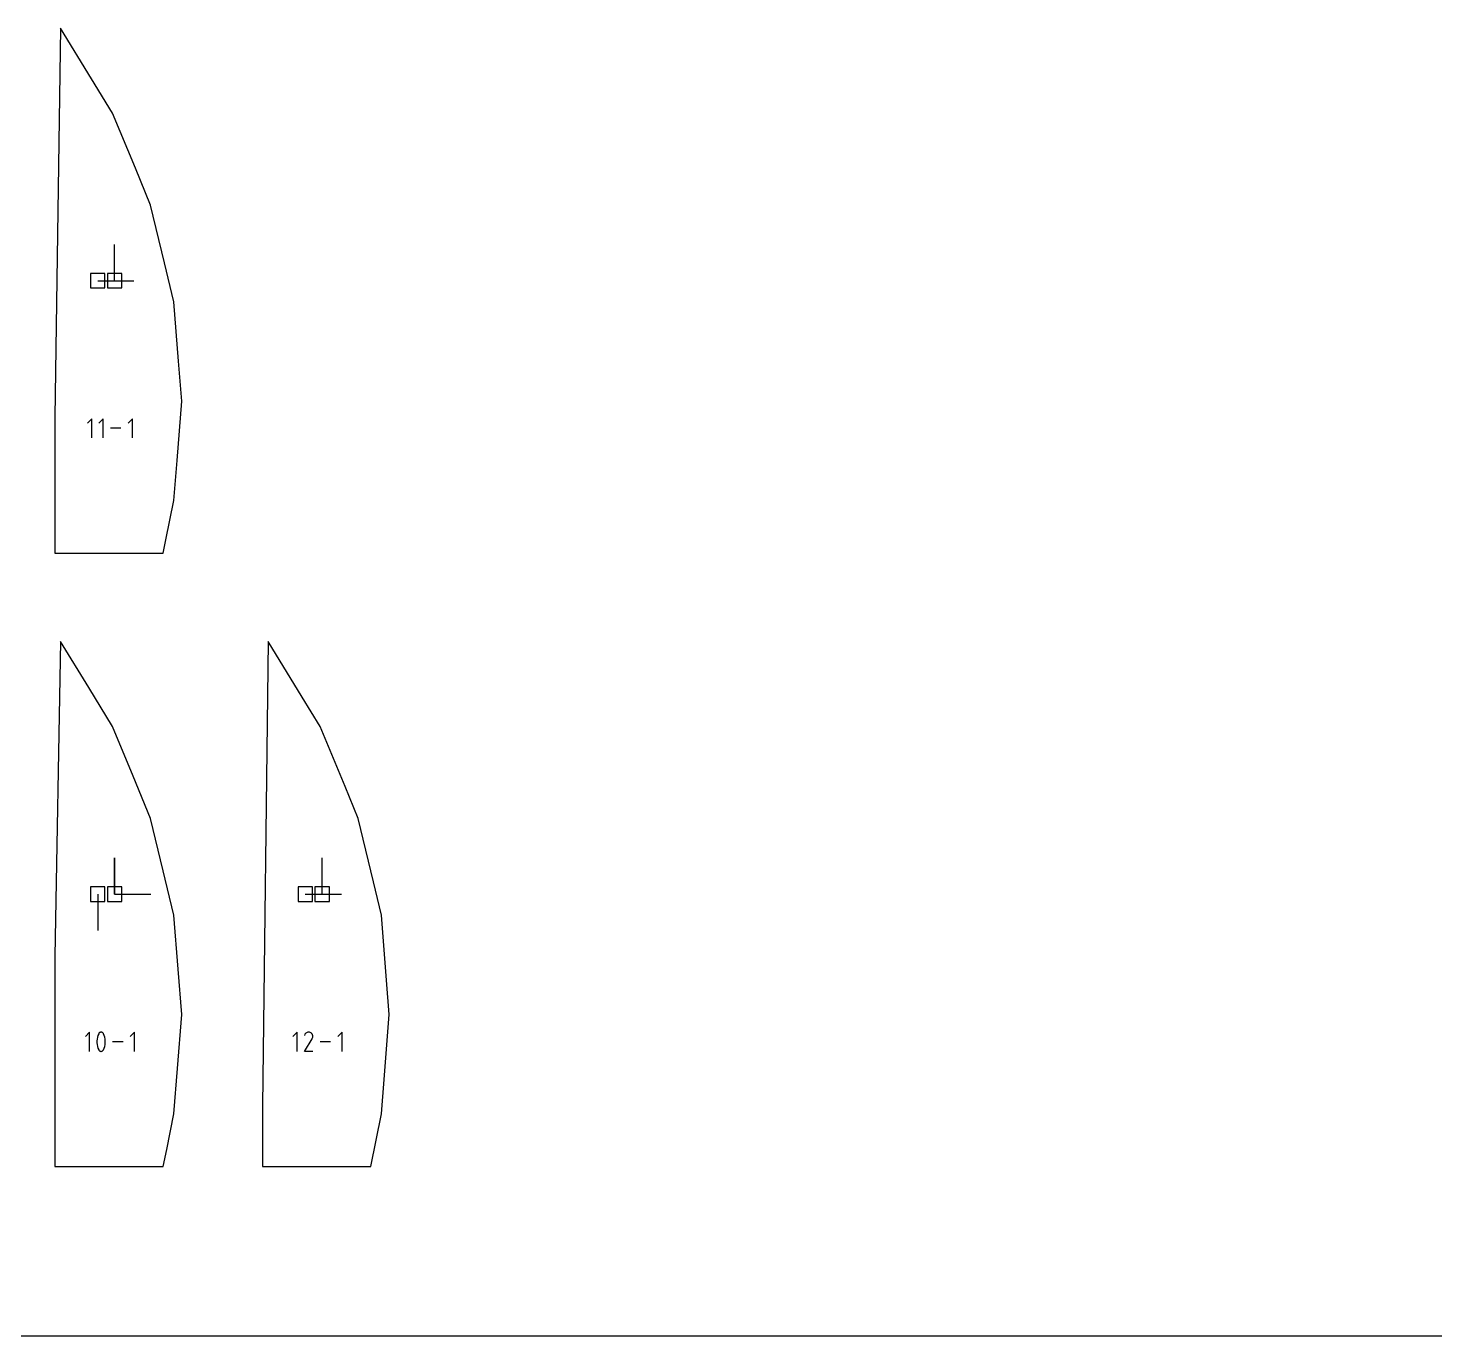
# Model space of a CAD drawing. Extents: x 0 to 800, y 0 to 1000.
# Drawn here: x 639.6 to 695, y 0 to 51.5 of the extents above; entities that cross this region are included whole.
import ezdxf

# ---------------------------------------------------------------- set-up
doc = ezdxf.new("R2010")
doc.units = 0

msp = doc.modelspace()

# ---------------------------------------------------------------- linework, layer by layer
at = {"layer": 'annotation', "color": 1}
for p, q in [((642.999384, 41.564891), (642.999384, 42.993641)), ((642.333133, 41.564891), (643.761883, 41.564891)), ((642.098761, 36.128718), (641.93076, 35.96067)), ((642.098761, 35.37302), (642.098761, 36.128718)), ((642.550149, 36.128718), (642.382148, 35.96067)), ((642.550149, 35.37302), (642.550149, 36.128718)), ((643.698127, 36.128718), (643.530125, 35.96067)), ((643.698127, 35.37302), (643.698127, 36.128718)), ((643.246786, 35.750869), (642.833583, 35.750869)), ((642.999384, 17.40038), (642.999384, 18.82913)), ((642.999384, 17.40038), (642.999384, 18.82913)), ((642.999384, 18.82913), (642.999384, 17.40038)), ((651.174384, 17.40038), (651.174384, 18.82913)), ((642.333133, 17.40038), (642.333133, 15.97163)), ((642.999384, 17.40038), (644.428134, 17.40038)), ((650.508134, 17.40038), (651.936884, 17.40038)), ((642.015692, 11.964208), (641.84769, 11.796159)), ((642.015692, 11.20851), (642.015692, 11.964208)), ((642.306354, 11.694635), (642.299112, 11.622263)), ((642.320838, 11.766149), (642.306354, 11.694635)), ((642.342564, 11.836247), (642.320838, 11.766149)), ((642.371532, 11.904369), (642.342564, 11.836247)), ((642.381287, 11.920591), (642.371532, 11.904369)), ((642.371532, 11.904369), (642.371532, 11.904369)), ((642.393445, 11.934415), (642.381287, 11.920591)), ((642.407602, 11.945708), (642.393445, 11.934415)), ((642.423357, 11.954335), (642.407602, 11.945708)), ((642.440306, 11.960162), (642.423357, 11.954335)), ((642.458047, 11.963057), (642.440306, 11.960162)), ((642.476178, 11.962884), (642.458047, 11.963057)), ((642.494297, 11.95951), (642.476178, 11.962884)), ((642.511999, 11.952802), (642.494297, 11.95951)), ((642.518776, 11.949241), (642.511999, 11.952802)), ((642.511999, 11.952802), (642.511999, 11.952802)), ((642.525279, 11.945151), (642.518776, 11.949241)), ((642.531477, 11.940563), (642.525279, 11.945151)), ((642.537338, 11.935511), (642.531477, 11.940563)), ((642.54283, 11.930027), (642.537338, 11.935511)), ((642.547922, 11.924143), (642.54283, 11.930027)), ((642.552582, 11.917892), (642.547922, 11.924143)), ((642.556779, 11.911305), (642.552582, 11.917892)), ((642.56048, 11.904416), (642.556779, 11.911305)), ((642.589589, 11.836154), (642.56048, 11.904416)), ((642.56048, 11.904416), (642.56048, 11.904416)), ((642.611421, 11.765951), (642.589589, 11.836154)), ((642.625975, 11.694367), (642.611421, 11.765951)), ((642.633252, 11.62196), (642.625975, 11.694367)), ((643.781196, 11.964208), (643.613195, 11.796159)), ((643.781196, 11.20851), (643.781196, 11.964208)), ((650.189894, 11.964208), (650.021892, 11.796159)), ((650.189894, 11.20851), (650.189894, 11.964208)), ((650.473314, 11.208504), (650.783441, 11.707769)), ((650.495825, 11.880177), (650.473788, 11.837905)), ((650.513313, 11.904976), (650.495825, 11.880177)), ((650.534294, 11.925676), (650.513313, 11.904976)), ((650.558132, 11.942114), (650.534294, 11.925676)), ((650.584186, 11.954123), (650.558132, 11.942114)), ((650.61182, 11.961536), (650.584186, 11.954123)), ((650.640395, 11.96419), (650.61182, 11.961536)), ((650.669274, 11.961916), (650.640395, 11.96419)), ((650.697817, 11.954551), (650.669274, 11.961916)), ((650.725387, 11.941928), (650.697817, 11.954551)), ((650.750045, 11.924418), (650.725387, 11.941928)), ((650.725387, 11.941928), (650.725387, 11.941928)), ((650.770662, 11.903406), (650.750045, 11.924418)), ((650.787055, 11.879537), (650.770662, 11.903406)), ((650.783441, 11.707769), (650.783812, 11.708227)), ((650.783441, 11.707769), (650.783441, 11.707769)), ((650.783812, 11.708227), (650.784167, 11.70869)), ((650.784167, 11.70869), (650.78451, 11.709161)), ((650.78451, 11.709161), (650.784842, 11.709643)), ((650.784842, 11.709643), (650.785166, 11.710141)), ((650.785166, 11.710141), (650.785484, 11.710658)), ((650.785484, 11.710658), (650.785799, 11.711199)), ((650.785799, 11.711199), (650.786112, 11.711766)), ((650.786112, 11.711766), (650.786427, 11.712366)), ((650.786427, 11.712366), (650.799232, 11.739859)), ((650.786427, 11.712366), (650.786427, 11.712366)), ((650.799039, 11.853453), (650.787055, 11.879537)), ((650.806433, 11.8258), (650.799039, 11.853453)), ((650.799232, 11.739859), (650.806712, 11.768359)), ((650.809051, 11.79722), (650.806433, 11.8258)), ((650.806712, 11.768359), (650.809051, 11.79722)), ((651.956996, 11.964208), (651.788994, 11.796159)), ((651.956996, 11.20851), (651.956996, 11.964208)), ((642.299112, 11.622263), (642.299112, 11.549593)), ((642.299112, 11.549593), (642.306354, 11.477182)), ((642.306354, 11.477182), (642.320838, 11.405591)), ((642.320838, 11.405591), (642.342564, 11.335378)), ((642.342564, 11.335378), (642.371532, 11.267101)), ((642.371532, 11.267101), (642.371532, 11.267101)), ((642.371532, 11.267101), (642.375221, 11.260226)), ((642.375221, 11.260226), (642.379386, 11.253672)), ((642.379386, 11.253672), (642.384012, 11.24746)), ((642.384012, 11.24746), (642.38908, 11.24161)), ((642.38908, 11.24161), (642.394573, 11.236141)), ((642.394573, 11.236141), (642.400472, 11.231073)), ((642.400472, 11.231073), (642.406762, 11.226427)), ((642.406762, 11.226427), (642.413424, 11.222222)), ((642.413424, 11.222222), (642.42044, 11.218478)), ((642.42044, 11.218478), (642.42044, 11.218478)), ((642.42044, 11.218478), (642.438003, 11.211912)), ((642.438003, 11.211912), (642.456016, 11.20865)), ((642.456016, 11.20865), (642.474071, 11.208559)), ((642.474071, 11.208559), (642.491761, 11.211506)), ((642.491761, 11.211506), (642.508678, 11.217357)), ((642.508678, 11.217357), (642.524416, 11.22598)), ((642.524416, 11.22598), (642.538567, 11.237241)), ((642.538567, 11.237241), (642.550724, 11.251009)), ((642.550724, 11.251009), (642.56048, 11.267149)), ((642.56048, 11.267149), (642.589589, 11.335284)), ((642.56048, 11.267149), (642.56048, 11.267149)), ((642.589589, 11.335284), (642.611421, 11.405393)), ((642.611421, 11.405393), (642.625975, 11.476914)), ((642.625975, 11.476914), (642.633252, 11.549289)), ((642.633252, 11.549289), (642.633252, 11.62196)), ((643.329856, 11.586359), (642.916653, 11.586359)), ((650.808937, 11.208504), (650.473314, 11.208504)), ((651.505655, 11.586359), (651.092452, 11.586359))]:
    msp.add_line(p, q, dxfattribs=at)
at = {"layer": 'boundary', "color": 5}
for p, q in [((640.867933, 51.516151), (640.642508, 36.184337)), ((642.093677, 49.515919), (640.867933, 51.516151)), ((642.917672, 48.171282), (642.093677, 49.515919)), ((643.815418, 46.003929), (642.917672, 48.171282)), ((644.41892, 44.546947), (643.815418, 46.003929)), ((644.966567, 42.265838), (644.41892, 44.546947)), ((645.334718, 40.732384), (644.966567, 42.265838)), ((645.518777, 38.393687), (645.334718, 40.732384)), ((645.642509, 36.82152), (645.518777, 38.393687)), ((645.45845, 34.482824), (645.642509, 36.82152)), ((640.642508, 36.184337), (640.642508, 30.83201)), ((645.334718, 32.910657), (645.45845, 34.482824)), ((645.020959, 31.35854), (645.334718, 32.910657)), ((644.914973, 30.834246), (645.020959, 31.35854)), ((640.642508, 30.83201), (641.514091, 30.832466)), ((641.514091, 30.832466), (644.914973, 30.834246)), ((640.867933, 27.351641), (640.642508, 14.958357)), ((641.978892, 25.538722), (640.867933, 27.351641)), ((649.042934, 27.351641), (648.817509, 9.081295)), ((650.383463, 25.164096), (649.042934, 27.351641)), ((642.917672, 24.006771), (641.978892, 25.538722)), ((651.092673, 24.006771), (650.383463, 25.164096)), ((643.731349, 22.042382), (642.917672, 24.006771)), ((652.074489, 21.636456), (651.092673, 24.006771)), ((644.41892, 20.382436), (643.731349, 22.042382)), ((652.593921, 20.382436), (652.074489, 21.636456)), ((644.915283, 18.314943), (644.41892, 20.382436)), ((653.192853, 17.887712), (652.593921, 20.382436)), ((645.334718, 16.567873), (644.915283, 18.314943)), ((653.509719, 16.567873), (653.192853, 17.887712)), ((645.50154, 14.448185), (645.334718, 16.567873)), ((653.711014, 14.010169), (653.509719, 16.567873)), ((640.642508, 14.958357), (640.642508, 6.6675)), ((645.642509, 12.65701), (645.50154, 14.448185)), ((653.817509, 12.65701), (653.711014, 14.010169)), ((645.475686, 10.537322), (645.642509, 12.65701)), ((653.616214, 10.099305), (653.817509, 12.65701)), ((645.334718, 8.746147), (645.475686, 10.537322)), ((653.509719, 8.746147), (653.616214, 10.099305)), ((648.817509, 9.081295), (648.817509, 6.6675)), ((645.050341, 7.339378), (645.334718, 8.746147)), ((653.089974, 6.669735), (653.509719, 8.746147)), ((644.914973, 6.669735), (645.050341, 7.339378)), ((640.642508, 6.6675), (641.992607, 6.668206)), ((641.992607, 6.668206), (644.914973, 6.669735)), ((648.817509, 6.6675), (649.210576, 6.667706)), ((649.210576, 6.667706), (653.089974, 6.669735))]:
    msp.add_line(p, q, dxfattribs=at)
at = {"layer": 'frame', "color": 5}
msp.add_line((0, 0), (800, 0), dxfattribs=at)
at = {"layer": 'hole', "color": 5}
for p, q in [((642.618883, 41.850641), (642.047383, 41.850641)), ((642.047383, 41.850641), (642.047383, 41.279141)), ((642.618883, 41.279141), (642.618883, 41.850641)), ((643.285134, 41.850641), (642.713634, 41.850641)), ((642.713634, 41.850641), (642.713634, 41.279141)), ((643.285134, 41.279141), (643.285134, 41.850641)), ((642.047383, 41.279141), (642.618883, 41.279141)), ((642.713634, 41.279141), (643.285134, 41.279141)), ((642.618883, 17.68613), (642.047383, 17.68613)), ((642.047383, 17.68613), (642.047383, 17.11463)), ((642.618883, 17.11463), (642.618883, 17.68613)), ((643.285134, 17.68613), (642.713634, 17.68613)), ((642.713634, 17.68613), (642.713634, 17.11463)), ((643.285134, 17.11463), (643.285134, 17.68613)), ((650.793884, 17.68613), (650.222384, 17.68613)), ((650.222384, 17.68613), (650.222384, 17.11463)), ((650.793884, 17.11463), (650.793884, 17.68613)), ((651.460134, 17.68613), (650.888634, 17.68613)), ((650.888634, 17.68613), (650.888634, 17.11463)), ((651.460134, 17.11463), (651.460134, 17.68613)), ((642.047383, 17.11463), (642.618883, 17.11463)), ((642.713634, 17.11463), (643.285134, 17.11463)), ((650.222384, 17.11463), (650.793884, 17.11463)), ((650.888634, 17.11463), (651.460134, 17.11463))]:
    msp.add_line(p, q, dxfattribs=at)

doc.saveas('drawing.dxf')
